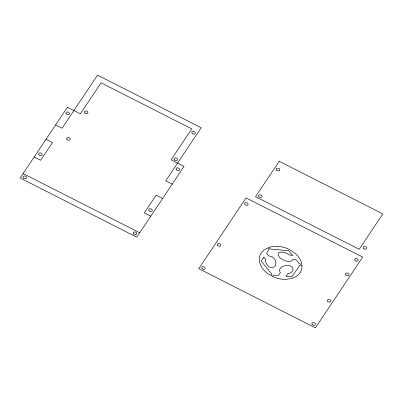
<?xml version="1.0" encoding="UTF-8"?>
<svg xmlns="http://www.w3.org/2000/svg" width="403" height="403" viewBox="0 0 403 403"><rect width="100%" height="100%" fill="white"/><g stroke="black" fill="none" stroke-linecap="round" stroke-linejoin="round"><path stroke-width="0.6" d="M286.125 276.206L292.034 276.735L299.746 265.229L301.933 265.31M300.205 272.529L298.522 274.599A21.727 15.551 19.5 0 1 292.467 278.226A23.157 16.573 19.5 0 1 291.298 278.589L285.526 279.37A21.414 15.324 19.5 0 1 279.979 278.896L276.881 278.141A40.134 28.724 19.5 0 1 274.242 277.219L272.488 276.428L273.284 275.184L278.372 275.536L280.392 272.584L280.08 272A3.541 2.534 19.5 0 1 279.622 271.154L279.561 269.738L280.402 268.151A9.249 6.619 19.5 0 1 281.077 267.486L282.171 266.746A12.201 8.73 19.5 0 1 283.133 266.287L283.47 266.156A11.143 7.974 19.5 0 1 285.314 265.663A11.435 8.186 19.5 0 1 286.095 265.552L287.707 265.501A7.934 5.677 19.5 0 1 288.916 265.632C292.311 265.537 294.865 269.924 291.636 272.045A11.153 7.979 19.5 0 1 289.923 273.103L287.863 273.793A0.554 0.398 19.5 0 0 287.682 273.884L286.175 276.115M263.799 257.179L261.199 261.144L271.97 274.347L271.214 275.657M263.829 257.144L265.693 259.371L265.648 260.439A11.506 8.231 19.5 0 0 266.025 262.786L267.073 264.862A8.251 5.904 19.5 0 0 267.819 265.763C269.607 267.945 273.627 268.584 275.163 265.809A9.561 6.841 19.5 0 0 275.697 264.509L275.854 263.023A12.664 9.062 19.5 0 0 275.687 261.618L275.189 260.106A9.662 6.916 19.5 0 0 274.307 258.62L271.844 256.51L268.826 255.955L266.595 253.27L268.922 249.487L267.698 247.926L264.323 249.779A22.15 15.853 19.5 0 0 260.509 254.192A21.707 15.536 19.5 0 0 259.325 260.358L259.739 262.751A21.903 15.677 19.5 0 0 263.169 269.3A22.069 15.793 19.5 0 0 266.821 272.932L271.154 275.738M292.18 255.29L292.533 255.321L288.649 250.706L270.272 249.054L268.851 247.477M292.094 255.285L289.792 255.054A0.514 0.368 19.5 0 1 289.641 254.998L289.606 254.978A11.979 8.574 19.5 0 0 286.276 253.109L285.526 252.817A10.211 7.309 19.5 0 0 283.596 252.278L281.314 252.061L279.239 252.525A3.602 2.579 19.5 0 0 278.513 253.094L278.332 253.346A3.551 2.539 19.5 0 0 278.095 253.986C278.392 258.071 283.082 260.147 286.528 261.179A9.193 6.579 19.5 0 0 288.145 261.451L290.321 261.386L291.787 260.766A3.405 2.438 19.5 0 0 292.311 260.147L292.583 259.542L296.2 259.875L299.605 263.96L301.822 264.212A21.334 15.269 19.5 0 0 300.421 259.96L298.155 256.419A21.142 15.133 19.5 0 0 295.056 253.245L289.676 249.664A21.752 15.566 19.5 0 0 280.548 246.671L277.481 246.354M55.609 124.93L62.087 128.219L97.551 75.144L201.193 127.751L165.734 180.826L172.212 184.116M46.007 139.307L52.486 142.591L40.663 160.283L34.184 156.999M162.611 198.488L156.132 195.198L144.309 212.89L150.787 216.179M23.107 173.582L139.705 232.763M301.953 265.36L301.983 266.857A21.767 15.581 19.5 0 1 301.353 270.166A22.558 16.145 19.5 0 1 300.2 272.524M268.912 247.427A22.15 15.853 19.5 0 1 277.536 246.304M67.432 107.238L20.15 178.005L136.753 237.186L184.03 166.424L171.079 159.845L191.763 128.884L101.072 82.852L80.388 113.817L67.432 107.238M246.067 197.908L198.785 268.675L315.388 327.856L362.67 257.089L246.067 197.908M279.203 161.296L255.562 196.679L359.209 249.286L382.85 213.902L279.203 161.296M67.105 139.589A1.829 1.31 19.5 0 0 70.102 139.524A1.829 1.31 19.5 0 0 67.971 137.488A1.829 1.31 19.5 0 0 67.105 139.589M84.837 113.052A1.829 1.31 19.5 0 0 87.834 112.986A1.829 1.31 19.5 0 0 85.703 110.951A1.829 1.31 19.5 0 0 84.837 113.052M174.514 159.986A1.829 1.31 19.5 0 0 177.511 159.92A1.829 1.31 19.5 0 0 175.381 157.885A1.829 1.31 19.5 0 0 174.514 159.986M192.246 133.448A1.829 1.31 19.5 0 0 195.243 133.383A1.829 1.31 19.5 0 0 193.113 131.348A1.829 1.31 19.5 0 0 192.246 133.448M363.657 248.52A1.829 1.31 19.5 0 0 366.654 248.455A1.829 1.31 19.5 0 0 364.529 246.419A1.829 1.31 19.5 0 0 363.657 248.52M345.93 275.058A1.829 1.31 19.5 0 0 348.922 274.992A1.829 1.31 19.5 0 0 346.797 272.957A1.829 1.31 19.5 0 0 345.93 275.058M259.003 196.815A1.829 1.31 19.5 0 0 262 196.75A1.829 1.31 19.5 0 0 259.87 194.72A1.829 1.31 19.5 0 0 259.003 196.815M276.735 170.278A1.829 1.31 19.5 0 0 279.727 170.212A1.829 1.31 19.5 0 0 277.602 168.182A1.829 1.31 19.5 0 0 276.735 170.278M176.549 169.92A1.829 1.31 19.5 0 0 179.547 169.859A1.829 1.31 19.5 0 0 177.416 167.824A1.829 1.31 19.5 0 0 176.549 169.92M66.424 114.029A1.829 1.31 19.5 0 0 69.422 113.963A1.829 1.31 19.5 0 0 67.296 111.928A1.829 1.31 19.5 0 0 66.424 114.029M149.216 210.834A1.829 1.31 19.5 0 0 152.213 210.769A1.829 1.31 19.5 0 0 150.082 208.734A1.829 1.31 19.5 0 0 149.216 210.834M39.091 154.938A1.829 1.31 19.5 0 0 42.088 154.873A1.829 1.31 19.5 0 0 39.962 152.843A1.829 1.31 19.5 0 0 39.091 154.938M133.731 234.012A1.829 1.31 19.5 0 0 136.728 233.947A1.829 1.31 19.5 0 0 134.597 231.916A1.829 1.31 19.5 0 0 133.731 234.012M23.525 178.076A1.829 1.31 19.5 0 0 26.522 178.01A1.829 1.31 19.5 0 0 24.392 175.98A1.829 1.31 19.5 0 0 23.525 178.076M202.16 268.746A1.829 1.31 19.5 0 0 205.157 268.68A1.829 1.31 19.5 0 0 203.031 266.645A1.829 1.31 19.5 0 0 202.16 268.746M312.365 324.682A1.829 1.31 19.5 0 0 315.363 324.617A1.829 1.31 19.5 0 0 313.232 322.581A1.829 1.31 19.5 0 0 312.365 324.682M217.731 245.608A1.829 1.31 19.5 0 0 220.723 245.543A1.829 1.31 19.5 0 0 218.597 243.508A1.829 1.31 19.5 0 0 217.731 245.608M327.856 301.504A1.829 1.31 19.5 0 0 330.848 301.439A1.829 1.31 19.5 0 0 328.722 299.404A1.829 1.31 19.5 0 0 327.856 301.504M245.064 204.694A1.829 1.31 19.5 0 0 248.057 204.633A1.829 1.31 19.5 0 0 245.931 202.598A1.829 1.31 19.5 0 0 245.064 204.694M355.189 260.59A1.829 1.31 19.5 0 0 358.181 260.524A1.829 1.31 19.5 0 0 356.056 258.494A1.829 1.31 19.5 0 0 355.189 260.59"/></g></svg>
